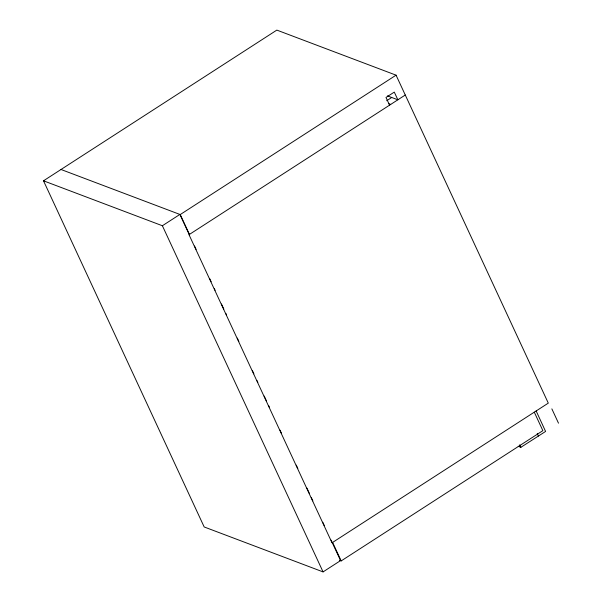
<?xml version="1.0" encoding="UTF-8"?>
<svg xmlns="http://www.w3.org/2000/svg" width="602" height="602" viewBox="0 0 602 602"><rect width="100%" height="100%" fill="white"/><g stroke="black" fill="none" stroke-linecap="round" stroke-linejoin="round"><path stroke-width="0.9" d="M331.077 540.129L340.574 560.59L323.063 571.9L204.183 526.961L43.502 180.803L276.837 30.1L396.063 75.167L548.294 403.122L332.026 542.801L189.005 234.69L405.274 95.011M43.502 180.803L162.382 225.742L179.893 214.432L189.389 234.893M61.013 169.493L180.231 214.56L396.063 75.167M386.702 100.73L391.729 97.479M339.438 560.244L341.191 560.906L542.861 430.656L534.283 412.167M518.239 446.323L520.865 447.316L545.593 431.438L536.149 410.94M387.47 95.876L397.862 99.804L394.287 92.098L385.987 97.456L389.569 105.162M388.93 103.777L390.683 104.439M551.861 408.871L558.498 423.176M332.605 542.417L341.191 560.906M180.231 214.56L189.442 234.411M194.536 245.977L196.117 249.386M209.571 278.38L211.159 281.789M214.32 288.606L215.117 290.315M221.446 303.957L223.824 309.074M225.803 313.333L226.593 315.042M237.278 338.061L238.859 341.469M252.313 370.456L253.901 373.872M257.069 380.69L257.859 382.398M264.188 396.041L266.566 401.15M268.545 405.417L269.335 407.118M280.02 430.144L281.601 433.553M296.244 465.098L297.832 468.506M306.93 488.117L309.308 493.234M311.287 497.5L312.867 500.909M322.762 522.22L324.343 525.636M162.382 225.742L323.063 571.9M537.232 433.515L538.414 436.081M519.707 444.788L520.865 447.316"/></g></svg>
